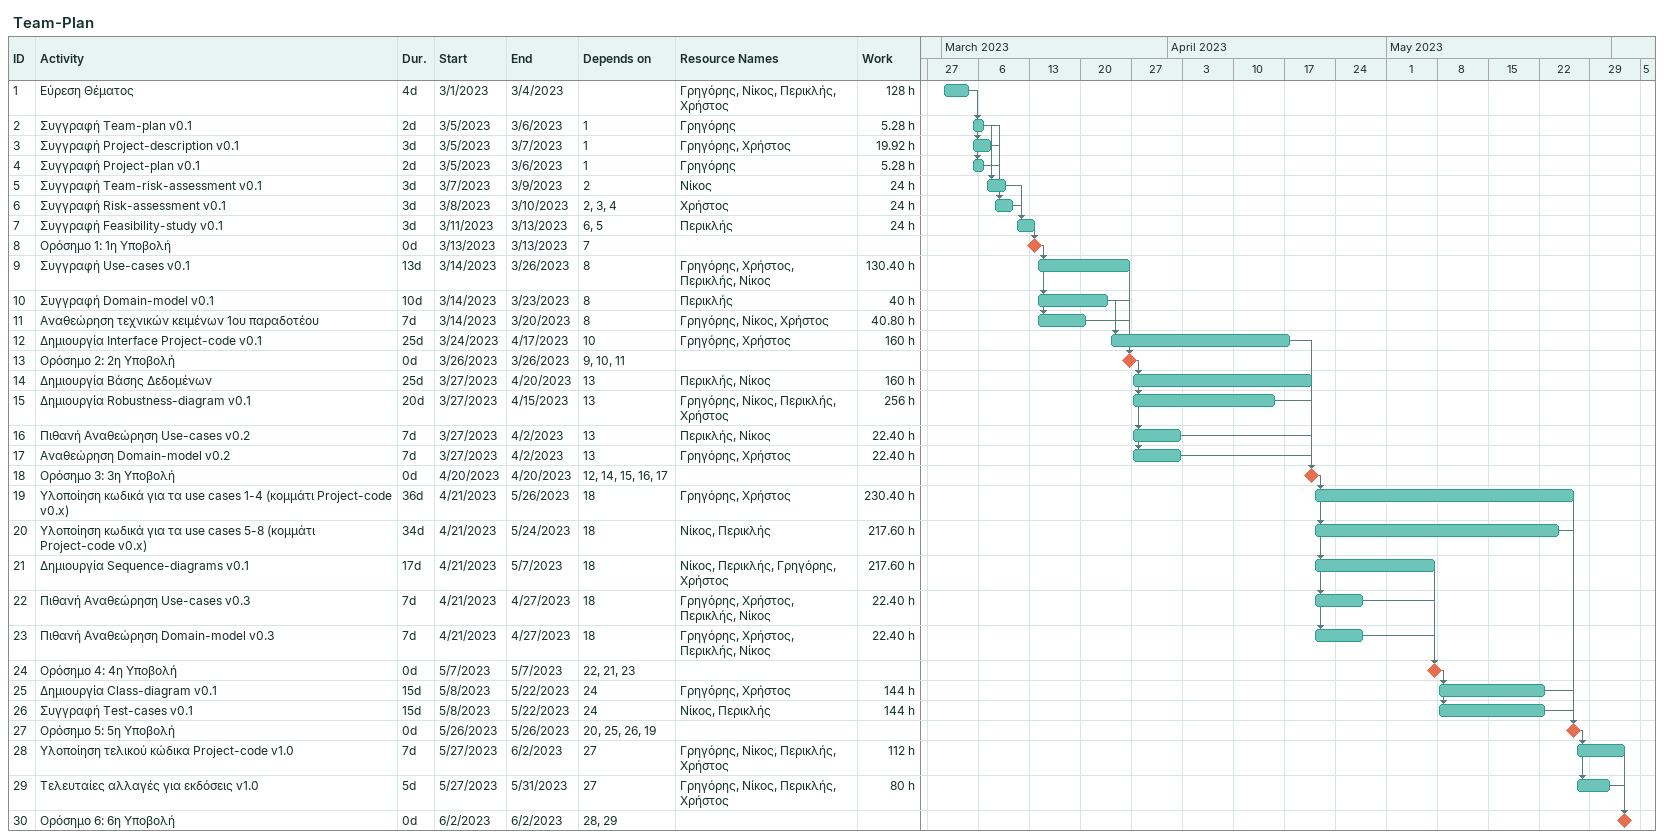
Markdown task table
Team-Plan

| ID | Task | Duration | Start | Finish | Predecessors | Resources | Work (h) |
|---|---|---|---|---|---|---|---|
| 1 | Εύρεση Θέματος | 4d | 2023-03-01 | 2023-03-04 |  | Γρηγόρης, Νίκος, Περικλής, Χρήστος | 128 |
| 2 | Συγγραφή Team-plan v0.1 | 2d | 2023-03-05 | 2023-03-06 | 1 | Γρηγόρης | 5.28 |
| 3 | Συγγραφή Project-description v0.1 | 3d | 2023-03-05 | 2023-03-07 | 1 | Γρηγόρης, Χρήστος | 19.92 |
| 4 | Συγγραφή Project-plan v0.1 | 2d | 2023-03-05 | 2023-03-06 | 1 | Γρηγόρης | 5.28 |
| 5 | Συγγραφή Team-risk-assessment v0.1 | 3d | 2023-03-07 | 2023-03-09 | 2 | Νίκος | 24 |
| 6 | Συγγραφή Risk-assessment v0.1 | 3d | 2023-03-08 | 2023-03-10 | 2, 3, 4 | Χρήστος | 24 |
| 7 | Συγγραφή Feasibility-study v0.1 | 3d | 2023-03-11 | 2023-03-13 | 6, 5 | Περικλής | 24 |
| 8 | Ορόσημο 1: 1η Υποβολή | 0d | 2023-03-13 | 2023-03-13 | 7 |  |  |
| 9 | Συγγραφή Use-cases v0.1 | 13d | 2023-03-14 | 2023-03-26 | 8 | Γρηγόρης, Χρήστος, Περικλής, Νίκος | 130.40 |
| 10 | Συγγραφή Domain-model v0.1 | 10d | 2023-03-14 | 2023-03-23 | 8 | Περικλής | 40 |
| 11 | Αναθεώρηση τεχνικών κειμένων 1ου παραδοτέου | 7d | 2023-03-14 | 2023-03-20 | 8 | Γρηγόρης, Νίκος, Χρήστος | 40.80 |
| 12 | Δημιουργία Interface Project-code v0.1 | 25d | 2023-03-24 | 2023-04-17 | 10 | Γρηγόρης, Χρήστος | 160 |
| 13 | Ορόσημο 2: 2η Υποβολή | 0d | 2023-03-26 | 2023-03-26 | 9, 10, 11 |  |  |
| 14 | Δημιουργία Βάσης Δεδομένων | 25d | 2023-03-27 | 2023-04-20 | 13 | Περικλής, Νίκος | 160 |
| 15 | Δημιουργία Robustness-diagram v0.1 | 20d | 2023-03-27 | 2023-04-15 | 13 | Γρηγόρης, Νίκος, Περικλής, Χρήστος | 256 |
| 16 | Πιθανή Αναθεώρηση Use-cases v0.2 | 7d | 2023-03-27 | 2023-04-02 | 13 | Περικλής, Νίκος | 22.40 |
| 17 | Αναθεώρηση Domain-model v0.2 | 7d | 2023-03-27 | 2023-04-02 | 13 | Γρηγόρης, Χρήστος | 22.40 |
| 18 | Ορόσημο 3: 3η Υποβολή | 0d | 2023-04-20 | 2023-04-20 | 12, 14, 15, 16, 17 |  |  |
| 19 | Υλοποίηση κωδικά για τα use cases 1-4 (κομμάτι Project-code v0.x) | 36d | 2023-04-21 | 2023-05-26 | 18 | Γρηγόρης, Χρήστος | 230.40 |
| 20 | Υλοποίηση κωδικά για τα use cases 5-8 (κομμάτι Project-code v0.x) | 34d | 2023-04-21 | 2023-05-24 | 18 | Νίκος, Περικλής | 217.60 |
| 21 | Δημιουργία Sequence-diagrams v0.1 | 17d | 2023-04-21 | 2023-05-07 | 18 | Νίκος, Περικλής, Γρηγόρης, Χρήστος | 217.60 |
| 22 | Πιθανή Αναθεώρηση Use-cases v0.3 | 7d | 2023-04-21 | 2023-04-27 | 18 | Γρηγόρης, Χρήστος, Περικλής, Νίκος | 22.40 |
| 23 | Πιθανή Αναθεώρηση Domain-model v0.3 | 7d | 2023-04-21 | 2023-04-27 | 18 | Γρηγόρης, Χρήστος, Περικλής, Νίκος | 22.40 |
| 24 | Ορόσημο 4: 4η Υποβολή | 0d | 2023-05-07 | 2023-05-07 | 22, 21, 23 |  |  |
| 25 | Δημιουργία Class-diagram v0.1 | 15d | 2023-05-08 | 2023-05-22 | 24 | Γρηγόρης, Χρήστος | 144 |
| 26 | Συγγραφή Test-cases v0.1 | 15d | 2023-05-08 | 2023-05-22 | 24 | Νίκος, Περικλής | 144 |
| 27 | Ορόσημο 5: 5η Υποβολή | 0d | 2023-05-26 | 2023-05-26 | 20, 25, 26, 19 |  |  |
| 28 | Υλοποίηση τελικού κώδικα Project-code v1.0 | 7d | 2023-05-27 | 2023-06-02 | 27 | Γρηγόρης, Νίκος, Περικλής, Χρήστος | 112 |
| 29 | Τελευταίες αλλαγές για εκδόσεις v1.0 | 5d | 2023-05-27 | 2023-05-31 | 27 | Γρηγόρης, Νίκος, Περικλής, Χρήστος | 80 |
| 30 | Ορόσημο 6: 6η Υποβολή | 0d | 2023-06-02 | 2023-06-02 | 28, 29 |  |  |
